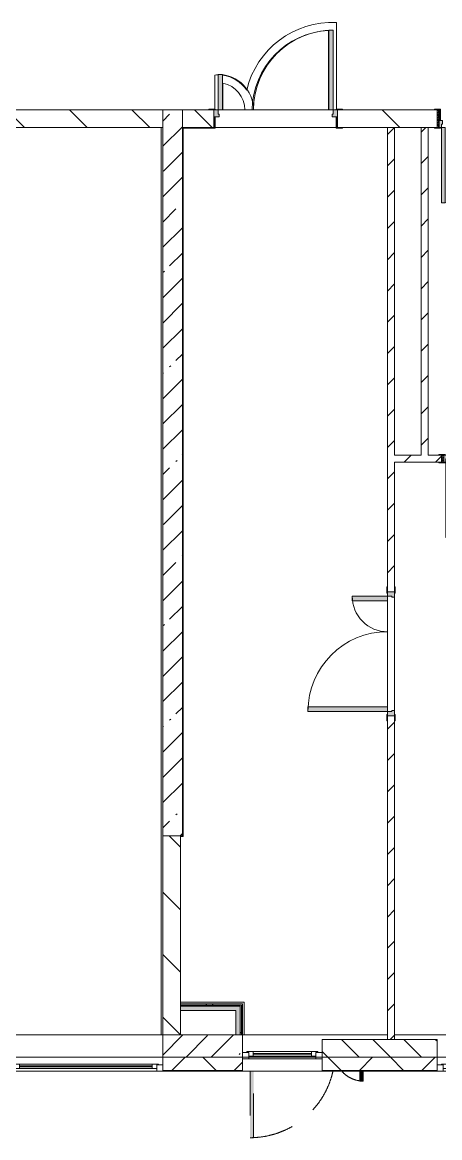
# Model space of a CAD drawing. Header units: millimetres. Extents: x -2911 to 185427, y -8553 to 29000.
# Drawn here: x 163957 to 168677, y -1010 to 11589 of the extents above; entities that cross this region are included whole.
import ezdxf

# ---------------------------------------------------------------- set-up
doc = ezdxf.new("R2010")
doc.units = ezdxf.units.MM
doc.linetypes.add('200_ШТРИХ__ш1_п0_6_', pattern=[800, 500, -300])
for name, color, linetype, lineweight in [('A-DETL-MBND-1', 7, '200_ШТРИХ__ш1_п0_6_', 9), ('A-GLAZ-2', 7, 'Continuous', 5), ('A-WALL', 7, 'Continuous', 9), ('A-WALL-3', 7, 'Continuous', 5), ('I-WALL-3', 7, 'Continuous', 5), ('S-COLS-2', 7, 'Continuous', 5)]:
    doc.layers.add(name, color=color, linetype=linetype, lineweight=lineweight)
for name, color, linetype, lineweight, true_color in [('A-DOOR-2', 7, 'Continuous', 5, 0xaaaaaa), ('A-DOOR-3', 7, 'Continuous', 5, 0xe2e2e2), ('A-DOOR-FRAM-2', 7, 'Continuous', 5, 0xe2e2e2), ('A-DOOR-FRAM-3', 7, 'Continuous', 5, 0xaaaaaa), ('A-FLOR-2', 7, 'Continuous', 5, 0xaaaaaa), ('I-WALL-2', 7, 'Continuous', 9, 0xe7e7e7)]:
    doc.layers.add(name, color=color, linetype=linetype, lineweight=lineweight, true_color=true_color)
pattern_1 = [(135, (58417.4, 0), (-353.5534, -353.5534), [])]
pattern_2 = [(45, (58417.4, 0), (-176.7767, 176.7767), [])]
pattern_3 = [(45, (58417.4, 0), (-285.1231, 285.1231), []), (45, (58702.5, 0), (-285.1231, 285.1231), [504.031, -100.806, 16.764, -84.042])]
pattern_4 = [(45, (58417.4, 0), (-530.33, 530.33), []), (135, (58417.4, 0), (-530.33, -530.33), [])]

# ---------------------------------------------------------------- blocks, each defined once
blk = doc.blocks.new('120_Окно_СКБ_1Ст - 120_Окно_СКБ_1Ст 900х2500_h_ с форточкой-22876038-2_9_1_птичка')
at = {"layer": 'A-GLAZ-2'}
for p, q in [((-450, -127), (-450, -57)), ((-450, -57), (-380, -57)), ((450, -57), (-450, -57)), ((-380, -57), (-380, -127)), ((380, -87), (-380, -87)), ((-380, -87), (-380, -127)), ((-330, -137), (-330, -87)), ((-330, -107), (330, -107)), ((330, -117), (-330, -117)), ((330, -137), (330, -87)), ((380, -127), (380, -57)), ((380, -57), (450, -57)), ((380, -127), (380, -87)), ((450, -57), (450, -127)), ((-380, -127), (-450, -127)), ((-450, -127), (-400, -127)), ((-380, -127), (-400, -127)), ((-400, -127), (-400, -137)), ((-400, -137), (400, -137)), ((400, -137), (-400, -137)), ((450, -127), (380, -127)), ((400, -127), (380, -127)), ((400, -127), (450, -127)), ((400, -137), (400, -127))]:
    blk.add_line(p, q, dxfattribs=at)
blk = doc.blocks.new('110_Дверь_СКБ_2Ст - Д-2а_л_ Из коридора на лестницу-32216062-2_9_1_птичка')
at = {"layer": 'A-DOOR-3'}
for points in [[(612.5, 100), (662.5, 100), (662.5, 1000), (612.5, 1000), (612.5, 721)], [(-587.5, 100), (-587.5, 500), (-637.5, 500), (-637.5, 100)], [(712.5, -100), (712.5, 20), (697.5, 20), (697.5, -100)]]:
    blk.add_hatch(color=256, dxfattribs=at).paths.add_polyline_path(points)
h = blk.add_hatch(color=256, dxfattribs=at)
h.paths.add_polyline_path([(652.5, 20), (712.5, 20), (712.5, 100), (662.5, 100), (662.5, 50), (652.5, 50)])
h.paths.add_polyline_path([(-687.5, 20), (-627.5, 20), (-627.5, 50), (-637.5, 50), (-637.5, 100), (-687.5, 100)])
at = {"layer": 'A-DOOR-FRAM-2'}
for points in [[(-672.5, 100), (-672.5, 108), (-742.5, 108), (-742.5, 100)], [(-672.5, -100), (-672.5, 20), (-687.5, 20), (-687.5, -100)], [(767.5, 100), (767.5, 108), (697.5, 108), (697.5, 100)], [(-672.5, -108), (-672.5, -100), (-742.5, -100), (-742.5, -108)], [(767.5, -108), (767.5, -100), (697.5, -100), (697.5, -108)]]:
    blk.add_hatch(color=256, dxfattribs=at).paths.add_polyline_path(points)
at = {"layer": 'A-DOOR-2'}
for p, q in [((662.5, 1000), (612.5, 1000)), ((612.5, 1000), (612.5, 100)), ((662.5, 100), (662.5, 1000)), ((-637.5, 500), (-637.5, 100)), ((-587.5, 500), (-637.5, 500)), ((-587.5, 100), (-587.5, 500)), ((-637.5, 100), (-587.5, 100)), ((612.5, 100), (662.5, 100))]:
    blk.add_line(p, q, dxfattribs=at)
for centre, radius, start, end in [((662.5, 100), 900, 90, 180), ((-637.5, 100), 400, 360, 90)]:
    blk.add_arc(centre, radius, start, end, dxfattribs=at)
at = {"layer": 'A-DOOR-FRAM-3'}
for p, q in [((-672.5, 108), (-742.5, 108)), ((-742.5, 108), (-742.5, 100)), ((-742.5, 100), (-672.5, 100)), ((-637.5, 100), (-687.5, 100)), ((-687.5, 100), (-687.5, 20)), ((-687.5, 20), (-627.5, 20)), ((-672.5, 20), (-687.5, 20)), ((-687.5, 20), (-687.5, -100)), ((-672.5, 100), (-672.5, 108)), ((-672.5, -100), (-672.5, 20)), ((-637.5, 50), (-637.5, 100)), ((-627.5, 50), (-637.5, 50)), ((-627.5, 20), (-627.5, 50)), ((662.5, 50), (652.5, 50)), ((652.5, 50), (652.5, 20)), ((652.5, 20), (712.5, 20)), ((662.5, 100), (662.5, 50)), ((712.5, 100), (662.5, 100)), ((767.5, 108), (697.5, 108)), ((697.5, 108), (697.5, 100)), ((697.5, 100), (767.5, 100)), ((712.5, 20), (697.5, 20)), ((697.5, 20), (697.5, -100)), ((712.5, 20), (712.5, 100)), ((712.5, -100), (712.5, 20)), ((767.5, 100), (767.5, 108)), ((-672.5, -100), (-742.5, -100)), ((-742.5, -100), (-742.5, -108)), ((-742.5, -108), (-672.5, -108)), ((-687.5, -100), (-672.5, -100)), ((-672.5, -108), (-672.5, -100)), ((697.5, -100), (712.5, -100)), ((767.5, -100), (697.5, -100)), ((697.5, -100), (697.5, -108)), ((697.5, -108), (767.5, -108)), ((767.5, -108), (767.5, -100))]:
    blk.add_line(p, q, dxfattribs=at)
blk = doc.blocks.new('110_Дверь_СКБ_1Ст_Внутренняя1 - Д-8 950x2100h_охрана-V235-2_9_1_птичка')
at = {"layer": 'A-DOOR-2'}
h = blk.add_hatch(dxfattribs=at)
h.set_pattern_fill('FP_133', color=256, style=0, pattern_type=2)
h.set_pattern_definition([(135, (1826.41, 164.685), (-14.14214, -14.14214), []), (225, (1826.41, 164.685), (14.14214, -14.14214), [])])
h.paths.add_polyline_path([(487.5, 100), (462.5, 100), (462.5, -100), (487.5, -100)])
at = {"layer": 'A-DOOR-3'}
h = blk.add_hatch(color=256, dxfattribs=at)
h.paths.add_polyline_path([(437.5, 100), (437.5, 60), (427.5, 60), (427.5, 20), (462.5, 20), (461.2, 100)])
h.paths.add_polyline_path([(-437.5, 100), (-437.5, 20), (-402.5, 20), (-402.5, 60), (-412.5, 60), (-412.5, 100)])
at = {"layer": 'A-DOOR-FRAM-2'}
for points in [[(397.5, 950), (397.5, 100), (437.5, 100), (437.5, 950)], [(-422.5, 108), (-492.5, 108), (-492.5, 100), (-422.5, 100)], [(-422.5, 20), (-437.5, 20), (-437.5, -100), (-422.5, -100)], [(461.2, 108), (447.5, 108), (447.5, 100), (517.5, 100), (517.5, 108)], [(461.2, 20), (447.5, 20), (447.5, -100), (462.5, -100), (462.5, 20)], [(-422.5, -100), (-492.5, -100), (-492.5, -108), (-422.5, -108)], [(517.5, -100), (447.5, -100), (447.5, -108), (517.5, -108)]]:
    blk.add_hatch(color=256, dxfattribs=at).paths.add_polyline_path(points)
at = {"layer": 'A-DOOR-FRAM-3'}
h = blk.add_hatch(dxfattribs=at)
h.set_pattern_fill('FP_134', color=256, style=0, pattern_type=2)
h.set_pattern_definition([(45, (-296.384, 164.685), (-14.1421, 14.1421), []), (135, (-296.384, 164.685), (-14.1421, -14.1421), [])])
h.paths.add_polyline_path([(-437.5, 100), (-462.5, 100), (-462.5, -100), (-437.5, -100)])
at = {"layer": 'A-DOOR-2'}
for p, q in [((437.5, 950), (397.5, 950)), ((397.5, 950), (397.5, 100)), ((437.5, 100), (437.5, 950)), ((397.5, 100), (437.5, 100))]:
    blk.add_line(p, q, dxfattribs=at)
blk.add_arc((437.5, 100), 850, 90, 180, dxfattribs=at)
at = {"layer": 'A-DOOR-FRAM-3'}
for p, q in [((-422.5, 108), (-492.5, 108)), ((-492.5, 108), (-492.5, 100)), ((-492.5, 100), (-422.5, 100)), ((-437.5, 100), (-462.5, 100)), ((-462.5, 100), (-462.5, -100)), ((-412.5, 100), (-437.5, 100)), ((-437.5, 100), (-437.5, 20)), ((-437.5, -100), (-437.5, 100)), ((-422.5, 100), (-437.5, 100)), ((-437.5, 100), (-437.5, 99)), ((-437.5, 99), (-422.5, 99)), ((-437.5, 20), (-402.5, 20)), ((-422.5, 20), (-437.5, 20)), ((-437.5, 20), (-437.5, -100)), ((-422.5, 100), (-422.5, 108)), ((-422.5, 99), (-422.5, 100)), ((-422.5, -100), (-422.5, 20)), ((-412.5, 60), (-412.5, 100)), ((-402.5, 60), (-412.5, 60)), ((-402.5, 20), (-402.5, 60)), ((437.5, 60), (427.5, 60)), ((427.5, 60), (427.5, 20)), ((427.5, 20), (462.5, 20)), ((437.5, 100), (437.5, 60)), ((462.5, 100), (437.5, 100)), ((517.5, 108), (447.5, 108)), ((447.5, 108), (447.5, 100)), ((462.5, 100), (447.5, 100)), ((447.5, 100), (447.5, 99)), ((447.5, 100), (517.5, 100)), ((447.5, 99), (462.5, 99)), ((462.5, 20), (447.5, 20)), ((447.5, 20), (447.5, -100)), ((462.5, 20), (462.5, 100)), ((487.5, 100), (462.5, 100)), ((462.5, 100), (462.5, -100)), ((462.5, 99), (462.5, 100)), ((462.5, -100), (462.5, 20)), ((487.5, -100), (487.5, 100)), ((517.5, 100), (517.5, 108)), ((-422.5, -100), (-492.5, -100)), ((-492.5, -100), (-492.5, -108)), ((-492.5, -108), (-422.5, -108)), ((-462.5, -100), (-437.5, -100)), ((-437.5, -100), (-422.5, -100)), ((-422.5, -108), (-422.5, -100)), ((447.5, -100), (462.5, -100)), ((517.5, -100), (447.5, -100)), ((447.5, -100), (447.5, -108)), ((447.5, -108), (517.5, -108)), ((462.5, -100), (487.5, -100)), ((517.5, -108), (517.5, -100))]:
    blk.add_line(p, q, dxfattribs=at)
blk = doc.blocks.new('110_Дверь_СКБ_1Ст_Внутренняя1 - Д-8 950x2100h_охрана-V236-2_9_1_птичка')
at = {"layer": 'A-DOOR-2'}
h = blk.add_hatch(dxfattribs=at)
h.set_pattern_fill('FP_169', color=256, style=0, pattern_type=2)
h.set_pattern_definition([(135, (1826.41, 104.685), (-14.14214, -14.14214), []), (225, (1826.41, 104.685), (14.14214, -14.14214), [])])
h.paths.add_polyline_path([(487, 40), (462, 40), (462, -40), (487, -40)])
at = {"layer": 'A-DOOR-3'}
h = blk.add_hatch(color=256, dxfattribs=at)
h.paths.add_polyline_path([(437, 40), (437, 0), (427, 0), (427, -40), (462, -40), (462, 40)])
h.paths.add_polyline_path([(-413, 40), (-438, 40), (-438, -40), (-403, -40), (-403, 0), (-413, 0)])
at = {"layer": 'A-DOOR-FRAM-2'}
for points in [[(437, 890), (397, 890), (397, 40), (437, 40), (437, 67)], [(-493, 48), (-493, 40), (-423, 40), (-423, 48)], [(517, 48), (447, 48), (447, 40), (517, 40)], [(-423, -40), (-493, -40), (-493, -48), (-423, -48)], [(447, -40), (447, -48), (517, -48), (517, -40)]]:
    blk.add_hatch(color=256, dxfattribs=at).paths.add_polyline_path(points)
at = {"layer": 'A-DOOR-FRAM-3'}
h = blk.add_hatch(dxfattribs=at)
h.set_pattern_fill('FP_170', color=256, style=0, pattern_type=2)
h.set_pattern_definition([(45, (-296.384, 104.685), (-14.1421, 14.1421), []), (135, (-296.384, 104.685), (-14.1421, -14.1421), [])])
h.paths.add_polyline_path([(-438, 40), (-463, 40), (-463, -40), (-438, -40)])
at = {"layer": 'A-DOOR-2'}
for p, q in [((437, 890), (397, 890)), ((397, 890), (397, 40)), ((437, 40), (437, 890)), ((397, 40), (437, 40))]:
    blk.add_line(p, q, dxfattribs=at)
blk.add_arc((437, 40), 850, 90, 180, dxfattribs=at)
at = {"layer": 'A-DOOR-FRAM-3'}
for p, q in [((-423, 48), (-493, 48)), ((-493, 48), (-493, 40)), ((-493, 40), (-423, 40)), ((-438, 40), (-463, 40)), ((-463, 40), (-463, -40)), ((-413, 40), (-438, 40)), ((-438, 40), (-438, -40)), ((-438, -40), (-438, 40)), ((-423, 40), (-438, 40)), ((-438, 40), (-438, 39)), ((-438, 39), (-423, 39)), ((-423, 40), (-423, 48)), ((-423, 39), (-423, 40)), ((-413, 0), (-413, 40)), ((-403, 0), (-413, 0)), ((-403, -40), (-403, 0)), ((437, 0), (427, 0)), ((427, 0), (427, -40)), ((437, 40), (437, 0)), ((462, 40), (437, 40)), ((517, 48), (447, 48)), ((447, 48), (447, 40)), ((462, 40), (447, 40)), ((447, 40), (447, 39)), ((447, 40), (517, 40)), ((447, 39), (462, 39)), ((462, -40), (462, 40)), ((487, 40), (462, 40)), ((462, 40), (462, -40)), ((462, 39), (462, 40)), ((487, -40), (487, 40)), ((517, 40), (517, 48)), ((-423, -40), (-493, -40)), ((-493, -40), (-493, -48)), ((-493, -48), (-423, -48)), ((-463, -40), (-438, -40)), ((-423, -39), (-438, -39)), ((-438, -39), (-438, -40)), ((-438, -40), (-403, -40)), ((-438, -40), (-423, -40)), ((-423, -40), (-423, -39)), ((-423, -48), (-423, -40)), ((427, -40), (462, -40)), ((462, -39), (447, -39)), ((447, -39), (447, -40)), ((447, -40), (462, -40)), ((517, -40), (447, -40)), ((447, -40), (447, -48)), ((447, -48), (517, -48)), ((462, -40), (462, -39)), ((462, -40), (487, -40)), ((517, -48), (517, -40))]:
    blk.add_line(p, q, dxfattribs=at)
blk = doc.blocks.new('110_Дверь_СКБ_2Ст_Наружная - ДН-5_л__ Двухстворчатая 1350 х3800 _h_ в свету с верхним остеклением-21877029-2_9_1_птичка')
at = {"layer": 'A-DETL-MBND-1'}
for points in [[(619, 1010), (619, 258), (659, 258), (659, 1010)], [(-621, 370), (-621, 258), (-581, 258), (-581, 370)]]:
    blk.add_hatch(color=256, dxfattribs=at).paths.add_polyline_path(points)
for p, q in [((659, 1010), (619, 1010)), ((619, 1010), (619, 258)), ((659, 258), (659, 1010)), ((-621, 370), (-621, 258)), ((-581, 370), (-621, 370)), ((-581, 258), (-581, 370))]:
    blk.add_line(p, q, dxfattribs=at)
for centre, radius, start, end in [((659, 50), 960, 90, 167.443), ((-621, 50), 320, 42.2942, 90)]:
    blk.add_arc(centre, radius, start, end, dxfattribs=at)
blk = doc.blocks.new('120_Окно_СКБ_2Ст_Фрамуга сверху - 120_Окно_СКБ_2Ст_2300х2500_h_ ДОО-22877051-2_9_1_птичка')
at = {"layer": 'A-GLAZ-2'}
for p, q in [((-1150, 13), (-1150, 83)), ((-1150, 83), (-1080, 83)), ((1150, 83), (-1150, 83)), ((-1080, 13), (-1150, 13)), ((-1150, 13), (-1100, 13)), ((-1080, 13), (-1100, 13)), ((-1100, 13), (-1100, 3)), ((-1100, 3), (540, 3)), ((540, 3), (-1100, 3)), ((-1080, 83), (-1080, 13)), ((-1080, 83), (1080, 83)), ((520, 53), (-1080, 53)), ((-1080, 53), (-1080, 13)), ((-1030, 3), (-1030, 53)), ((-1030, 33), (470, 33)), ((470, 23), (-1030, 23)), ((470, 3), (470, 53)), ((520, 13), (520, 83)), ((520, 83), (590, 83)), ((520, 13), (520, 53)), ((590, 13), (520, 13)), ((540, 13), (520, 13)), ((540, 13), (570, 13)), ((540, 13), (570, 13)), ((540, 3), (540, 13)), ((590, 13), (570, 13)), ((570, 13), (570, 3)), ((570, 3), (1100, 3)), ((1100, 3), (570, 3)), ((590, 83), (590, 13)), ((1080, 53), (590, 53)), ((590, 53), (590, 13)), ((640, 3), (640, 53)), ((640, 33), (1030, 33)), ((1030, 23), (640, 23)), ((1030, 3), (1030, 53)), ((1080, 13), (1080, 83)), ((1080, 83), (1150, 83)), ((1080, 13), (1080, 53)), ((1150, 13), (1080, 13)), ((1100, 13), (1080, 13)), ((1100, 13), (1150, 13)), ((1100, 3), (1100, 13)), ((1150, 83), (1150, 13))]:
    blk.add_line(p, q, dxfattribs=at)
blk = doc.blocks.new('110_Дверь_СКБ_2Ст - Д-5_п_ Из игровой в коридор-32351726-2_9_1_птичка')
at = {"layer": 'A-DOOR-3'}
h = blk.add_hatch(color=256, dxfattribs=at)
h.paths.add_polyline_path([(712, -40), (712, 40), (652, 40), (652, 10), (662, 10), (662, -40)])
h.paths.add_polyline_path([(-628, 40), (-688, 40), (-688, -40), (-638, -40), (-638, 10), (-628, 10)])
for points in [[(-588, -440), (-588, -40), (-638, -40), (-638, -440)], [(662, -40), (612, -40), (612, -940), (662, -940)]]:
    blk.add_hatch(color=256, dxfattribs=at).paths.add_polyline_path(points)
at = {"layer": 'A-DOOR-FRAM-2'}
for points in [[(-673, 48), (-743, 48), (-743, 40), (-673, 40)], [(767, 48), (697, 48), (697, 40), (767, 40)], [(-673, -40), (-743, -40), (-743, -48), (-673, -48)], [(767, -40), (697, -40), (697, -48), (767, -48)]]:
    blk.add_hatch(color=256, dxfattribs=at).paths.add_polyline_path(points)
at = {"layer": 'A-DOOR-2'}
for p, q in [((-638, -40), (-588, -40)), ((-638, -440), (-638, -40)), ((-588, -40), (-588, -440)), ((612, -40), (662, -40)), ((612, -940), (612, -40)), ((662, -40), (662, -940)), ((-588, -440), (-638, -440)), ((662, -940), (612, -940))]:
    blk.add_line(p, q, dxfattribs=at)
for centre, radius, start, end in [((-638, -40), 400, 270, 0), ((662, -40), 900, 180, 270)]:
    blk.add_arc(centre, radius, start, end, dxfattribs=at)
at = {"layer": 'A-DOOR-FRAM-3'}
for p, q in [((-743, 48), (-673, 48)), ((-743, 40), (-743, 48)), ((-673, 40), (-743, 40)), ((-688, 40), (-628, 40)), ((-688, -40), (-688, 40)), ((-688, 40), (-673, 40)), ((-688, 39), (-688, 40)), ((-673, 39), (-688, 39)), ((-673, 48), (-673, 40)), ((-673, 40), (-673, 39)), ((-638, 10), (-638, -40)), ((-628, 10), (-638, 10)), ((-628, 40), (-628, 10)), ((652, 40), (712, 40)), ((652, 10), (652, 40)), ((662, 10), (652, 10)), ((662, -40), (662, 10)), ((697, 40), (697, 48)), ((697, 48), (767, 48)), ((697, 39), (697, 40)), ((697, 40), (712, 40)), ((767, 40), (697, 40)), ((712, 39), (697, 39)), ((712, 40), (712, -40)), ((712, 40), (712, 39)), ((767, 48), (767, 40)), ((-743, -40), (-673, -40)), ((-743, -48), (-743, -40)), ((-673, -48), (-743, -48)), ((-638, -40), (-688, -40)), ((-673, -40), (-673, -48)), ((712, -40), (662, -40)), ((697, -48), (697, -40)), ((697, -40), (767, -40)), ((767, -48), (697, -48)), ((767, -40), (767, -48))]:
    blk.add_line(p, q, dxfattribs=at)

msp = doc.modelspace()

# ---------------------------------------------------------------- hatches: boundary and pattern name
at = {"layer": 'A-WALL-3'}
h = msp.add_hatch(dxfattribs=at)
h.set_pattern_fill('FP_130', color=256, style=0, pattern_type=2)
h.set_pattern_definition([(135, (58417.4, 0), (-176.7767, -176.7767), [])])
h.paths.add_polyline_path([(180447.4, -100), (181247.4, -100), (181247.4, 100), (180447.4, 100)])
h.paths.add_polyline_path([(168576.6, -100), (168647.4, -100), (168647.4, 100), (167347.4, 100), (167347.4, -100), (168112.8, -100)])
h.paths.add_polyline_path([(177388, -100), (177747.4, -100), (177747.4, 100), (177247.4, 100), (177247.4, -100)])
h.paths.add_polyline_path([(172097.4, -100), (172097.4, 100), (171847.4, 100), (171847.4, -100)])
h.paths.add_polyline_path([(172997.4, -100), (174047.4, -100), (174047.4, 100), (172997.4, 100)])
h.paths.add_polyline_path([(153197.4, -100), (153197.4, 100), (152947.4, 100), (152947.4, -100)])
h.paths.add_polyline_path([(154200, -100), (157447.4, -100), (157446.3, 100), (154097.4, 100), (154097.4, -100)])
h.paths.add_polyline_path([(161047.4, -100), (161297.4, -100), (161297.4, 100), (161047.4, 100)])
h.paths.add_polyline_path([(163011.5, -100), (163247.4, -100), (163247.4, 100), (162197.4, 100), (162197.4, -100)])
h.paths.add_polyline_path([(159247.4, -100), (160147.4, -100), (160147.4, 100), (159247.4, 100)])
h.paths.add_polyline_path([(150953.7, -100), (151147.4, -100), (151147.4, 100), (150347.4, 100), (150347.4, -100), (150513.2, -100)])
h = msp.add_hatch(dxfattribs=at)
h.set_pattern_fill('FP_120', color=256, style=0, pattern_type=2)
h.set_pattern_definition([(45, (58417.4, 0), (-353.5534, 353.5534), []), (135, (58417.4, 0), (-353.5534, -353.5534), [])])
h.paths.add_polyline_path([(180634.3, -250), (181247.4, -250), (181247.4, -100), (180447.4, -100), (180447.4, -250)])
h.paths.add_polyline_path([(178779.3, -250), (179547.4, -250), (179547.4, -100), (178647.4, -100), (178647.4, -250)])
h.paths.add_polyline_path([(183416.9, -250), (183497.4, -250), (183497.4, -100), (182147.4, -100), (182147.4, -250), (182489.4, -250)])
h.paths.add_polyline_path([(170947.4, -250), (172097.4, -250), (172097.4, -100), (170947.4, -100)])
h.paths.add_polyline_path([(165794, -250), (166447.4, -250), (166447.4, -100), (165547.4, -100), (165547.4, -250)])
h.paths.add_polyline_path([(167347.4, -250), (168647.4, -250), (168647.4, -100), (167347.4, -100)])
h.paths.add_polyline_path([(172997.4, -250), (174047.4, -250), (174047.4, -100), (172997.4, -100)])
h.paths.add_polyline_path([(177747.4, -250), (177747.4, -100), (176347.4, -100), (176347.4, -250), (177388, -250)])
h.paths.add_polyline_path([(160228.9, -250), (161297.4, -250), (161297.4, -100), (159247.4, -100), (159247.4, -250), (160147.4, -250)])
h.paths.add_polyline_path([(162197.4, -250), (163247.4, -250), (163247.4, -100), (162197.4, -100)])
h.paths.add_polyline_path([(157447.4, -250), (158347.4, -250), (158347.4, -100), (154097.4, -100), (154097.4, -250), (157446.3, -250)])
h.paths.add_polyline_path([(152047.4, -250), (153197.4, -250), (153197.4, -100), (152047.4, -100)])
h.paths.add_polyline_path([(147627.4, -250), (149447.4, -250), (149447.4, -100), (147627.4, -100)])
h.paths.add_polyline_path([(150489.9, -250), (151147.4, -250), (151147.4, -100), (150347.4, -100), (150347.4, -250)])
at = {"layer": 'I-WALL-2'}
for points in [[(166372.4, 426), (166372.4, 476), (165747.4, 476), (165747.4, 426), (165794, 426)], [(166372.4, 150), (166422.4, 150), (166422.4, 476), (166372.4, 476), (166372.4, 230.5)]]:
    msp.add_hatch(color=256, dxfattribs=at).paths.add_polyline_path(points)
at = {"layer": 'I-WALL-3'}
h = msp.add_hatch(dxfattribs=at)
h.set_pattern_fill('FP_131', color=256, style=0, pattern_type=2)
h.set_pattern_definition(pattern_1)
h.paths.add_polyline_path([(163542.4, 10400), (165547.4, 10400), (165547.4, 10600), (163512.4, 10600), (163512.4, 10400)])
h.paths.add_polyline_path([(161156.4, 10400), (162062.4, 10400), (162062.4, 10600), (160027.4, 10600), (160027.4, 10400)])
h = msp.add_hatch(dxfattribs=at)
h.set_pattern_fill('FP_128', color=256, style=0, pattern_type=2)
h.set_pattern_definition(pattern_3)
h.paths.add_polyline_path([(165767.4, 2400), (165767.4, 10600), (165547.4, 10600), (165547.4, 2400)])
h = msp.add_hatch(dxfattribs=at)
h.set_pattern_fill('FP_131', color=256, style=0, pattern_type=2)
h.set_pattern_definition(pattern_1)
h.paths.add_polyline_path([(177747.4, 10400), (179627.4, 10400), (179627.4, 10600), (177747.4, 10600)])
h.paths.add_polyline_path([(165794, 10400), (166122.4, 10400), (166122.4, 10600), (165767.4, 10600), (165767.4, 10400)])
h.paths.add_polyline_path([(169967.9, 10400), (170347.4, 10400), (170347.4, 10600), (169597.4, 10600), (169597.4, 10400), (169627.4, 10400)])
h.paths.add_polyline_path([(167522.4, 10400), (168647.4, 10400), (168647.4, 10600), (167522.4, 10600), (167522.4, 10520)])
h = msp.add_hatch(dxfattribs=at)
h.set_pattern_fill('FP_132', color=256, style=0, pattern_type=2)
h.set_pattern_definition(pattern_2)
h.paths.add_polyline_path([(168112.8, 100), (168167.4, 100), (168167.4, 3755), (168087.4, 3755), (168087.4, 100)])
h.paths.add_polyline_path([(168087.4, 5155), (168167.4, 5155), (168167.4, 10400), (168087.4, 10400), (168087.4, 5210)])
h = msp.add_hatch(dxfattribs=at)
h.set_pattern_fill('FP_132', color=256, style=0, pattern_type=2)
h.set_pattern_definition(pattern_2)
h.paths.add_polyline_path([(168547.4, 6700), (168547.4, 10400), (168467.4, 10400), (168467.4, 6700)])
h = msp.add_hatch(dxfattribs=at)
h.set_pattern_fill('FP_132', color=256, style=0, pattern_type=2)
h.set_pattern_definition(pattern_2)
h.paths.add_polyline_path([(168167.4, 6620), (168697.4, 6620), (168697.4, 6700), (168167.4, 6700)])
h.paths.add_polyline_path([(169647.4, 6620), (170347.4, 6620), (170347.4, 6700), (169647.4, 6700)])
h = msp.add_hatch(dxfattribs=at)
h.set_pattern_fill('FP_131', color=256, style=0, pattern_type=2)
h.set_pattern_definition(pattern_1)
h.paths.add_polyline_path([(165747.4, 150), (165747.4, 2400), (165547.4, 2400), (165547.4, 150)])
h = msp.add_hatch(dxfattribs=at)
h.set_pattern_fill('FP_224', color=256, style=0, pattern_type=2)
h.set_pattern_definition(pattern_4)
h.paths.add_polyline_path([(166434.9, 488.5), (166434.9, 501), (165747.4, 501), (165747.4, 488.5), (166422.4, 488.5)])
h = msp.add_hatch(dxfattribs=at)
h.set_pattern_fill('FP_224', color=256, style=0, pattern_type=2)
h.set_pattern_definition(pattern_4)
h.paths.add_polyline_path([(166372.4, 476), (166422.4, 476), (166422.4, 488.5), (165747.4, 488.5), (165747.4, 476), (165794, 476)])
h = msp.add_hatch(dxfattribs=at)
h.set_pattern_fill('FP_224', color=256, style=0, pattern_type=2)
h.set_pattern_definition(pattern_4)
h.paths.add_polyline_path([(166422.4, 150), (166434.9, 150), (166434.9, 488.5), (166422.4, 488.5), (166422.4, 230.5)])
h = msp.add_hatch(dxfattribs=at)
h.set_pattern_fill('FP_224', color=256, style=0, pattern_type=2)
h.set_pattern_definition(pattern_4)
h.paths.add_polyline_path([(166434.9, 150), (166447.4, 150), (166447.4, 501), (166434.9, 501), (166434.9, 230.5)])
at = {"layer": 'S-COLS-2'}
h = msp.add_hatch(dxfattribs=at)
h.set_pattern_fill('FP_128', color=256, style=0, pattern_type=2)
h.set_pattern_definition(pattern_3)
h.paths.add_polyline_path([(165547.4, -100), (166447.4, -100), (166447.4, 150), (165547.4, 150)])

# ---------------------------------------------------------------- linework, layer by layer
at = {"layer": 'A-FLOR-2'}
for p, q in [((167419.5, 11497.8), (167419.5, 10600)), ((167509.5, 10608), (167509.5, 11588.1)), ((166135.4, 10993.6), (166135.4, 10608)), ((166225.4, 10600), (166225.4, 10899.7)), ((166225.4, 10600), (166557, 10600)), ((165527.4, 150), (165527.4, 10400)), ((166067.4, 10392), (165777.4, 10392)), ((165777.4, 10392), (165777.4, 2392)), ((165777.4, 2392), (165747.4, 2392)), ((165747.4, 521), (166467.4, 521)), ((166467.4, 521), (166467.4, 150))]:
    msp.add_line(p, q, dxfattribs=at)
for centre, radius, start, end in [((167466.9, 10589), 1000, 87.56236, 166.45029), ((167466.9, 10589), 910, 92.99005, 179.3074), ((166168.9, 10600), 395, 89.4985, 94.87345), ((166168.9, 10600), 395, 34.42231, 82.19504), ((166168.9, 10600), 305, 360, 79.33549)]:
    msp.add_arc(centre, radius, start, end, dxfattribs=at)
at = {"layer": 'A-WALL'}
for p, q in [((165547.4, 10400), (165547.4, 10600)), ((165767.4, 10600), (165767.4, 10400)), ((168167.4, 10400), (168087.4, 10400)), ((168547.4, 10400), (168467.4, 10400)), ((165747.4, 488.5), (166434.9, 488.5)), ((165747.4, 476), (166422.4, 476)), ((166422.4, 476), (166422.4, 150)), ((166434.9, 488.5), (166434.9, 150)), ((168087.4, 100), (168167.4, 100)), ((167347.4, -100), (168647.4, -100)), ((168647.4, -100), (167347.4, -100)), ((165547.4, -250), (166447.4, -250)), ((167347.4, -250), (168647.4, -250)), ((165547.4, -253), (166447.4, -253)), ((167347.4, -253), (168647.4, -253))]:
    msp.add_line(p, q, dxfattribs=at)
at = {"layer": 'A-WALL-3'}
for p, q in [((168087.4, 100), (167347.4, 100)), ((167347.4, 100), (167347.4, -258)), ((168647.4, 100), (168167.4, 100)), ((168647.4, -258), (168647.4, 100)), ((165547.4, -100), (165547.4, -258)), ((165547.4, -100), (166447.4, -100)), ((166447.4, -258), (166447.4, -100)), ((151147.4, -258), (165547.4, -258)), ((177747.4, -258), (165547.4, -258))]:
    msp.add_line(p, q, dxfattribs=at)
at = {"layer": 'I-WALL-3'}
for p, q in [((166067.4, 10600), (163542.4, 10600)), ((166557, 10600), (167419.5, 10600)), ((168617.4, 10600), (167577.4, 10600)), ((163542.4, 10400), (165547.4, 10400)), ((165547.4, 10400), (165547.4, 150)), ((165767.4, 10400), (166067.4, 10400)), ((165767.4, 2400), (165767.4, 10400)), ((167507.4, 10400), (166137.4, 10400)), ((167577.4, 10400), (168087.4, 10400)), ((168087.4, 10400), (168087.4, 5210)), ((168167.4, 10400), (168467.4, 10400)), ((168167.4, 6700), (168167.4, 10400)), ((168467.4, 10400), (168467.4, 6700)), ((168547.4, 10400), (168617.4, 10400)), ((168547.4, 6700), (168547.4, 10400)), ((168467.4, 6700), (168167.4, 6700)), ((168667.4, 6700), (168547.4, 6700)), ((168167.4, 6620), (168667.4, 6620)), ((168167.4, 5210), (168167.4, 6620)), ((168087.4, 3855), (168087.4, 5055)), ((168167.4, 5095), (168167.4, 3815)), ((168087.4, 3700), (168087.4, 100)), ((168167.4, 100), (168167.4, 3700)), ((165767.4, 2400), (165547.4, 2400)), ((165747.4, 150), (165747.4, 2400)), ((166447.4, 501), (165747.4, 501)), ((165747.4, 426), (166372.4, 426)), ((166372.4, 426), (166372.4, 150)), ((166447.4, 150), (166447.4, 501)), ((161047.4, 150), (165547.4, 150)), ((165547.4, 150), (165747.4, 150)), ((166372.4, 150), (166447.4, 150)), ((166447.4, 150), (168087.4, 150)), ((168167.4, 150), (170947.4, 150)), ((165547.4, -100), (163247.4, -100)), ((167347.4, -100), (166447.4, -100)), ((170947.4, -100), (168647.4, -100))]:
    msp.add_line(p, q, dxfattribs=at)
at = {"layer": 'S-COLS-2'}
for p, q in [((166447.4, 150), (165547.4, 150)), ((165547.4, 150), (165547.4, -100)), ((166447.4, -100), (166447.4, 150)), ((165547.4, -100), (166447.4, -100))]:
    msp.add_line(p, q, dxfattribs=at)

# ---------------------------------------------------------------- block references
at = {"layer": 'A-DETL-MBND-1', "rotation": 180}
msp.add_blockref('110_Дверь_СКБ_2Ст_Наружная - ДН-5_л__ Двухстворчатая 1350 х3800 _h_ в свету с верхним остеклением-21877029-2_9_1_птичка', (167191.9, 0), dxfattribs=at)
at = {"layer": 'A-DOOR-2'}
msp.add_blockref('110_Дверь_СКБ_2Ст - Д-2а_л_ Из коридора на лестницу-32216062-2_9_1_птичка', (166809.9, 10500), dxfattribs=at)
for name, p, rotation in [('110_Дверь_СКБ_1Ст_Внутренняя1 - Д-8 950x2100h_охрана-V235-2_9_1_птичка', (169134.9, 10500), 180), ('110_Дверь_СКБ_1Ст_Внутренняя1 - Д-8 950x2100h_охрана-V236-2_9_1_птичка', (169184.9, 6660), 180), ('110_Дверь_СКБ_2Ст - Д-5_п_ Из игровой в коридор-32351726-2_9_1_птичка', (168127.4, 4467.5), 269.9999999999999)]:
    msp.add_blockref(name, p, dxfattribs=dict(at, rotation=rotation))
at = {"layer": 'A-GLAZ-2', "rotation": 180}
for name, p in [('120_Окно_СКБ_1Ст - 120_Окно_СКБ_1Ст 900х2500_h_ с форточкой-22876038-2_9_1_птичка', (166897.4, -175)), ('120_Окно_СКБ_2Ст_Фрамуга сверху - 120_Окно_СКБ_2Ст_2300х2500_h_ ДОО-22877051-2_9_1_птичка', (164397.4, -175)), ('120_Окно_СКБ_2Ст_Фрамуга сверху - 120_Окно_СКБ_2Ст_2300х2500_h_ ДОО-22877051-2_9_1_птичка', (169797.4, -175))]:
    msp.add_blockref(name, p, dxfattribs=at)

doc.saveas('drawing.dxf')
